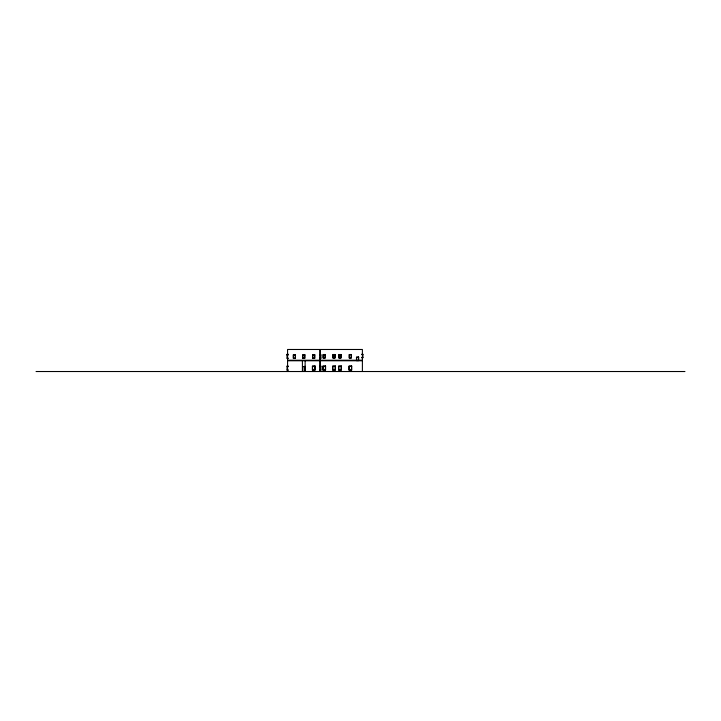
<?xml version="1.0" encoding="UTF-8"?>
<svg xmlns="http://www.w3.org/2000/svg" width="721" height="721" viewBox="0 0 721 721"><rect width="100%" height="100%" fill="white"/><g stroke="black" fill="none" stroke-linecap="round" stroke-linejoin="round"><path stroke-width="1.08" d="M288.121 354.245L287.03 354.245L287.03 358.319L288.121 358.319M361.852 354.245L362.942 354.245L362.942 357.778L361.852 357.778M287.03 354.417L288.121 354.417M361.852 354.417L362.942 354.417M287.03 354.786L288.121 354.786M319.818 354.786L320.899 354.786L320.899 358.319L319.818 358.319M287.03 354.957L288.121 354.957M319.818 354.957L320.899 354.957M361.852 357.607L362.942 357.607M287.03 358.157L288.121 358.157M319.818 358.157L320.899 358.157M287.571 360.23L362.393 360.23M287.571 360.77L362.393 360.77M288.121 366.079L287.03 366.079L287.03 370.161L288.121 370.161M319.818 366.079L320.899 366.079L320.899 370.161L319.818 370.161M287.03 366.25L288.121 366.25M319.818 366.25L320.899 366.25M287.571 366.619L288.121 366.619M319.818 366.619L320.358 366.619M287.03 369.99L288.121 369.99M319.818 369.99L320.899 369.99M36.05 371.522L684.95 371.522M362.393 371.522L362.393 349.478L287.571 349.478L287.571 371.522M320.358 349.478L320.358 371.522M319.818 349.478L319.818 360.23M319.818 360.77L319.818 371.522M305.127 360.77L305.127 371.522M304.983 366.142L304.983 371.522M304.785 371.522L304.785 366.619L302.604 366.619L302.604 371.522M304.65 366.619L304.65 371.522M302.739 366.619L302.739 371.522M302.405 360.77L302.405 371.522M325.252 354.516L323.08 354.516L323.08 358.049L325.252 358.049L325.252 354.516M335.049 354.516L332.877 354.516L332.877 358.049L335.049 358.049L335.049 354.516M341.033 354.516L338.861 354.516L338.861 358.049L341.033 358.049L341.033 354.516M351.379 354.516L349.198 354.516L349.198 358.049L351.379 358.049L351.379 354.516M325.09 354.687L323.251 354.687L323.251 357.877L325.09 357.877L325.09 354.687M334.877 354.687L333.048 354.687L333.048 357.877L334.877 357.877L334.877 354.687M340.871 354.687L339.032 354.687L339.032 357.877L340.871 357.877L340.871 354.687M351.208 354.687L349.37 354.687L349.37 357.877L351.208 357.877L351.208 354.687M295.466 354.786L293.285 354.786L293.285 358.319L295.466 358.319L295.466 354.786M304.848 354.786L302.676 354.786L302.676 358.319L304.848 358.319L304.848 354.786M314.78 354.786L312.608 354.786L312.608 358.319L314.78 358.319L314.78 354.786M295.295 354.957L293.456 354.957L293.456 358.157L295.295 358.157L295.295 354.957M304.677 354.957L302.847 354.957L302.847 358.157L304.677 358.157L304.677 354.957M314.608 354.957L312.779 354.957L312.779 358.157L314.608 358.157L314.608 354.957M358.652 357.102L356.48 357.102L356.48 360.635L358.652 360.635L358.652 357.102M358.481 357.274L356.643 357.274L356.643 360.464L358.481 360.464L358.481 357.274M315.104 366.079L312.382 366.079L312.382 370.161L315.104 370.161L315.104 366.079M325.577 366.079L322.855 366.079L322.855 370.161L325.577 370.161L325.577 366.079M335.373 366.079L332.651 366.079L332.651 370.161L335.373 370.161L335.373 366.079M341.357 366.079L338.636 366.079L338.636 370.161L341.357 370.161L341.357 366.079M351.695 366.079L348.973 366.079L348.973 370.161L351.695 370.161L351.695 366.079M314.933 366.25L312.553 366.25L312.553 369.99L314.933 369.99L314.933 366.25M325.405 366.25L323.026 366.25L323.026 369.99L325.405 369.99L325.405 366.25M335.202 366.25L332.823 366.25L332.823 369.99L335.202 369.99L335.202 366.25M341.186 366.25L338.807 366.25L338.807 369.99L341.186 369.99L341.186 366.25M351.524 366.25L349.144 366.25L349.144 369.99L351.524 369.99L351.524 366.25"/></g></svg>
